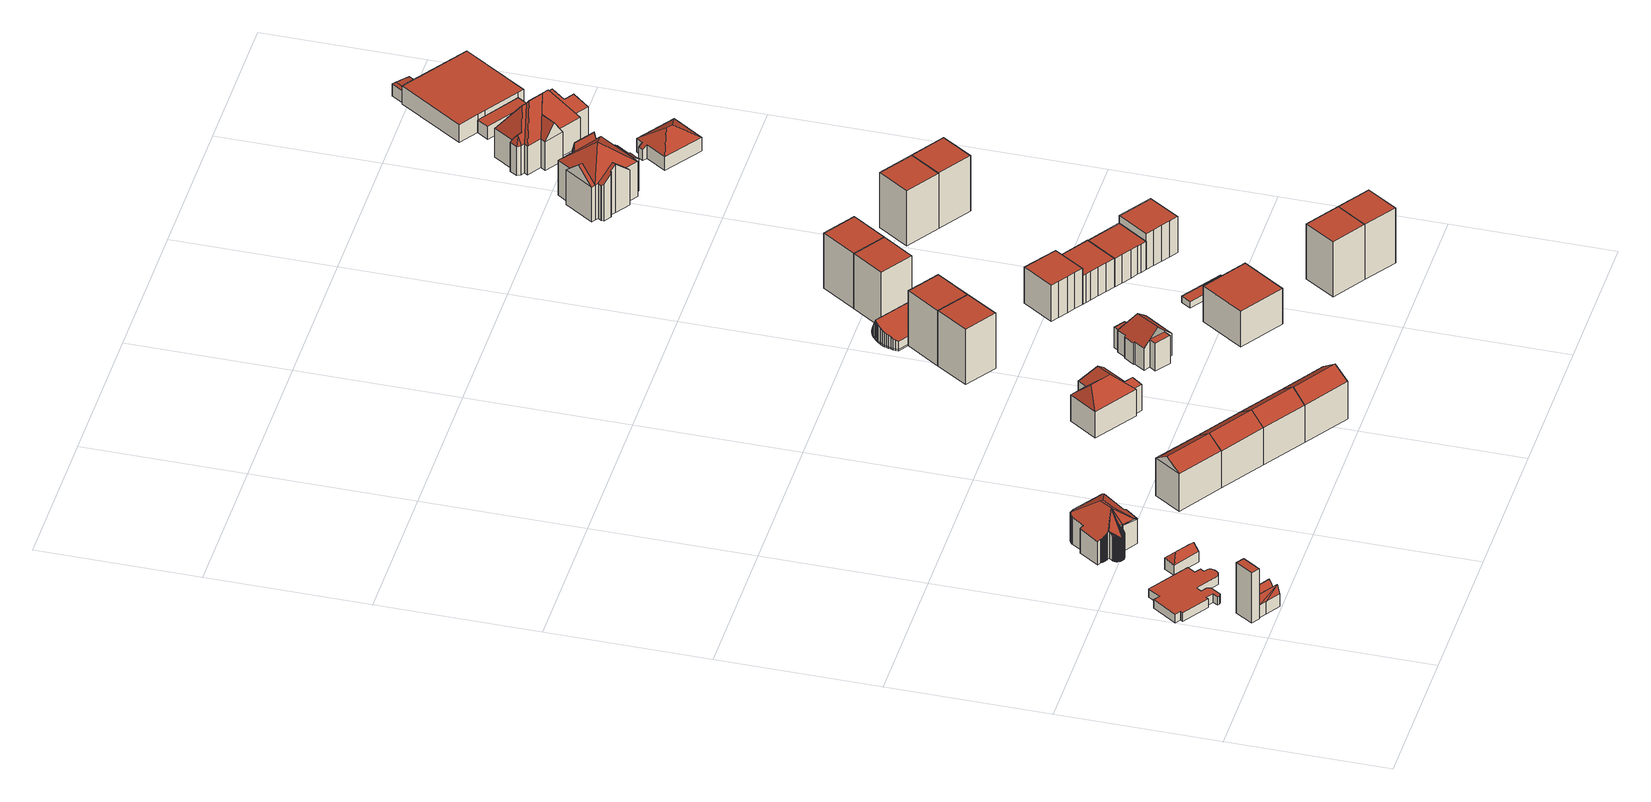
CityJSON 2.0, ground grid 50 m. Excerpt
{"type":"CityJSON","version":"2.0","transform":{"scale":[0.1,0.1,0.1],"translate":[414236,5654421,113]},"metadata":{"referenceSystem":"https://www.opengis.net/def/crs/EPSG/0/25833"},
"CityObjects":{
"building1":{"type":"Building","attributes":{"Dachtyp_tdc":"tdcPolyFlatRoof","Gemeindeschluessel":14612000,"Dachneigung":0,"QualitaetDacherkennung":1,"Geometrietyp2DReferenz":"3000","measuredHeight":17.99,"function":"31001_9998","roofType":"1000"},"geometry":[{"type":"Solid","lod":"2","boundaries":[[[[0,1,2,3]],[[1,4,5,2]],[[4,6,7,5]],[[6,8,9,7]],[[8,0,3,9]],[[8,6,4,1,0]],[[3,2,5,7,9]]]],"semantics":{"surfaces":[{"type":"WallSurface"},{"type":"RoofSurface"},{"type":"GroundSurface"}],"values":[[0,0,0,0,0,1,2]]}}]},
"building2":{"type":"Building","attributes":{"Dachtyp_tdc":"tdcFreeFormRoof","Gemeindeschluessel":14612000,"Dachneigung":68.11,"QualitaetDacherkennung":10,"Geometrietyp2DReferenz":"3000","measuredHeight":7.31,"function":"31001_9998","roofType":"5000"},"geometry":[{"type":"Solid","lod":"2","boundaries":[[[[10,11,12,13]],[[11,14,15,12]],[[14,16,17,15]],[[16,18,19,17]],[[18,10,13,19]],[[20,18,16]],[[16,21,20]],[[14,21,16]],[[21,14,11]],[[21,11,10]],[[20,21,10,18]],[[13,12,15,17,19]]]],"semantics":{"surfaces":[{"type":"WallSurface"},{"type":"RoofSurface"},{"type":"GroundSurface"}],"values":[[0,0,0,0,0,0,1,1,1,0,1,2]]}}]},
"building3":{"type":"Building","attributes":{"Dachtyp_tdc":"tdcFreeFormRoof","Gemeindeschluessel":14612000,"Dachneigung":52.75,"QualitaetDacherkennung":10,"Geometrietyp2DReferenz":"3000","measuredHeight":7.72,"function":"31001_9998","roofType":"5000"},"geometry":[{"type":"Solid","lod":"2","boundaries":[[[[22,23,9,24]],[[23,25,7,9]],[[25,26,27,7]],[[26,22,24,27]],[[28,29,26,25]],[[28,25,23]],[[29,28,23,22]],[[29,22,26]],[[24,9,7,27]]]],"semantics":{"surfaces":[{"type":"WallSurface"},{"type":"RoofSurface"},{"type":"GroundSurface"}],"values":[[0,0,0,0,1,0,1,0,2]]}}]},
"building4":{"type":"Building","attributes":{"Dachtyp_tdc":"tdcPolyFlatRoof","Gemeindeschluessel":14612000,"Dachneigung":0,"QualitaetDacherkennung":0,"Geometrietyp2DReferenz":"3000","BezugspunktDach":"2000","measuredHeight":3,"function":"31001_9998"},"geometry":[{"type":"MultiSurface","lod":"2","boundaries":[[[30,31,32,33,34,35,36,37,38,39,40,41,42,43,44,45,46,47,48,49,50,51,52,53,54,55,56,57,58,59,60,61,62,63,64,65,66,67,68,69,70,71,72,73,74,75,76,77,78,79,80]],[[80,79,81,82]],[[79,78,83,81]],[[78,77,84,83]],[[77,76,85,84]],[[76,75,86,85]],[[75,74,87,86]],[[74,73,88,87]],[[73,72,89,88]],[[72,71,90,89]],[[71,70,91,90]],[[70,69,92,91]],[[69,68,93,92]],[[68,67,94,93]],[[67,66,95,94]],[[66,65,96,95]],[[65,64,97,96]],[[64,63,98,97]],[[63,62,99,98]],[[62,61,100,99]],[[61,60,101,100]],[[60,59,102,101]],[[59,58,103,102]],[[58,57,104,103]],[[57,56,105,104]],[[56,55,106,105]],[[52,51,107,108]],[[51,50,109,107]],[[50,49,110,109]],[[49,48,111,110]],[[48,47,112,111]],[[47,46,113,112]],[[46,45,114,113]],[[45,44,115,114]],[[44,43,116,115]],[[43,42,117,116]],[[42,41,118,117]],[[41,40,119,118]],[[40,39,120,119]],[[39,38,121,120]],[[38,37,122,121]],[[37,36,123,122]],[[36,35,124,123]],[[35,34,125,124]],[[34,33,126,125]],[[33,32,127,126]],[[32,31,128,127]],[[31,30,129,128]],[[30,80,82,129]],[[55,54,130,106]],[[54,53,131,130]],[[53,52,108,131]],[[82,81,83,84,85,86,87,88,89,90,91,92,93,94,95,96,97,98,99,100,101,102,103,104,105,106,130,131,108,107,109,110,111,112,113,114,115,116,117,118,119,120,121,122,123,124,125,126,127,128,129]]],"semantics":{"surfaces":[{"type":"RoofSurface"},{"type":"WallSurface"},{"type":"GroundSurface"}],"values":[0,1,1,1,1,1,1,1,1,1,1,1,1,1,1,1,1,1,1,1,1,1,1,1,1,1,1,1,1,1,1,1,1,1,1,1,1,1,1,1,1,1,1,1,1,1,1,1,1,1,1,1,2]}}]},
"building5":{"type":"Building","attributes":{"Dachtyp_tdc":"tdcHipAndGableRoof","Gemeindeschluessel":14612000,"Dachneigung":44.72,"QualitaetDacherkennung":58,"Geometrietyp2DReferenz":"3000","measuredHeight":5.87,"function":"31001_9998","roofType":"5000"},"geometry":[{"type":"Solid","lod":"2","boundaries":[[[[132,133,134,135]],[[133,136,137,134]],[[136,138,139,137]],[[138,132,135,139]],[[136,133,140]],[[132,138,141]],[[133,132,141,140]],[[138,136,140,141]],[[135,134,137,139]]]],"semantics":{"surfaces":[{"type":"WallSurface"},{"type":"RoofSurface"},{"type":"GroundSurface"}],"values":[[0,0,0,0,1,0,1,1,2]]}}]},
"building6":{"type":"Building","attributes":{"Dachtyp_tdc":"tdcFreeFormRoof","Gemeindeschluessel":14612000,"Dachneigung":19.87,"QualitaetDacherkennung":27,"Geometrietyp2DReferenz":"3000","measuredHeight":12.43,"function":"31001_9998","roofType":"5000"},"geometry":[{"type":"Solid","lod":"2","boundaries":[[[[142,143,144,145]],[[143,146,147,144]],[[146,148,149,147]],[[148,150,151,149]],[[150,152,153,151]],[[152,154,155,153]],[[154,156,157,155]],[[156,158,159,157]],[[158,160,161,159]],[[160,162,163,161]],[[162,164,165,163]],[[164,166,167,165]],[[166,168,169,167]],[[168,170,171,169]],[[170,172,173,171]],[[172,174,175,173]],[[174,176,177,175]],[[176,178,179,177]],[[178,180,181,179]],[[180,182,183,181]],[[182,184,185,183]],[[184,186,187,185]],[[188,189,190,191]],[[189,192,193,190]],[[192,194,195,193]],[[194,196,197,195]],[[196,198,199,197]],[[198,200,201,199]],[[200,202,203,201]],[[202,204,205,203]],[[204,206,207,205]],[[206,208,209,207]],[[208,210,211,209]],[[210,212,213,211]],[[212,214,215,213]],[[214,216,217,215]],[[216,218,219,217]],[[218,220,221,219]],[[220,222,223,221]],[[222,224,225,223]],[[224,226,227,225]],[[226,228,229,227]],[[228,230,231,229]],[[230,232,233,231]],[[232,234,235,233]],[[234,236,237,235]],[[236,238,239,237]],[[238,240,241,239]],[[240,242,243,241]],[[242,244,245,243]],[[244,246,247,245]],[[246,142,145,247]],[[248,249,250]],[[248,251,249]],[[252,251,248]],[[252,253,251]],[[254,253,252]],[[254,255,253]],[[250,256,257]],[[250,249,256]],[[258,255,254]],[[255,258,259]],[[260,261,262,204,202,200,198,196,194,192,189,188,263,264,265,266,267,268,269,270,271,272,273,274,275,276,277,278,279,280]],[[281,282,261,260]],[[279,283,280]],[[206,204,262]],[[234,232,284]],[[244,242,285]],[[191,190,193,195,197,199,201,203,205,207,209,211,213,215,217,219,221,223,225,227,229,231,233,235,237,239,241,243,245,247,145,144,147,149,151,153,155,157,159,161,163,165,167,169,171,173,175,177,179,181,183,185,187,286,287,288,289,290,291,292,293,294,295,296,297,298,299,300,301,302,303,304,305,306,307,308,309,310,311,312,313,314,315,316,317,318,319,320,321,322,323,324,325]],[[186,326,286,187]],[[326,327,287,286]],[[327,328,288,287]],[[328,329,289,288]],[[329,330,290,289]],[[330,331,291,290]],[[331,332,292,291]],[[332,333,293,292]],[[333,334,294,293]],[[334,256,295,294]],[[256,249,296,295]],[[249,251,297,296]],[[251,253,298,297]],[[253,255,299,298]],[[255,259,300,299]],[[259,258,301,300]],[[258,254,302,301]],[[254,252,303,302]],[[252,248,304,303]],[[248,250,305,304]],[[250,257,306,305]],[[257,335,307,306]],[[335,283,308,307]],[[283,279,309,308]],[[279,278,310,309]],[[278,277,311,310]],[[277,276,312,311]],[[276,275,313,312]],[[275,274,314,313]],[[274,273,315,314]],[[273,272,316,315]],[[272,271,317,316]],[[271,270,318,317]],[[270,269,319,318]],[[269,268,320,319]],[[268,267,321,320]],[[267,266,322,321]],[[266,265,323,322]],[[265,264,324,323]],[[264,263,325,324]],[[263,188,191,325]],[[282,284,232,230,228,226,224,222,220,218,216,214,212,210,208,206,262,261]],[[238,236,234,284,282,281,285,242,240]],[[260,142,246]],[[142,146,143]],[[142,148,146]],[[142,150,148]],[[142,152,150]],[[142,154,152]],[[142,156,154]],[[142,158,156]],[[142,160,158]],[[142,162,160]],[[142,164,162]],[[142,166,164]],[[142,168,166]],[[142,170,168]],[[260,170,142]],[[260,172,170]],[[260,174,172]],[[260,176,174]],[[260,178,176]],[[260,180,178]],[[260,182,180]],[[260,184,182]],[[260,283,184]],[[283,260,280]],[[260,285,281]],[[246,285,260]],[[285,246,244]],[[283,186,184]],[[283,326,186]],[[283,327,326]],[[283,328,327]],[[283,329,328]],[[283,330,329]],[[283,331,330]],[[283,332,331]],[[283,333,332]],[[335,333,283]],[[335,334,333]],[[257,334,335]],[[257,256,334]]]],"semantics":{"surfaces":[{"type":"WallSurface"},{"type":"RoofSurface"},{"type":"GroundSurface"}],"values":[[0,0,0,0,0,0,0,0,0,0,0,0,0,0,0,0,0,0,0,0,0,0,0,0,0,0,0,0,0,0,0,0,0,0,0,0,0,0,0,0,0,0,0,0,0,0,0,0,0,0,0,0,1,1,1,1,1,1,1,1,1,1,1,1,0,0,0,0,2,0,0,0,0,0,0,0,0,0,0,0,0,0,0,0,0,0,0,0,0,0,0,0,0,0,0,0,0,0,0,0,0,0,0,0,0,0,0,0,0,0,1,1,1,1,1,1,1,1,1,1,1,1,1,1,1,1,1,1,1,1,1,1,1,1,1,1,1,1,1,1,1,1,1,1,1,1,1,1,1,1,1,1]]}}]},
"building7":{"type":"Building","attributes":{"Dachtyp_tdc":"tdcGableRoof","Gemeindeschluessel":14612000,"Dachneigung":35.65,"QualitaetDacherkennung":85,"Geometrietyp2DReferenz":"3000","measuredHeight":16.89,"function":"31001_9998","roofType":"3100"},"geometry":[{"type":"Solid","lod":"2","boundaries":[[[[336,337,338,339]],[[337,340,341,338]],[[340,342,343,341]],[[342,336,339,343]],[[340,337,344]],[[336,342,345]],[[337,336,345,344]],[[342,340,344,345]],[[339,338,341,343]]]],"semantics":{"surfaces":[{"type":"WallSurface"},{"type":"RoofSurface"},{"type":"GroundSurface"}],"values":[[0,0,0,0,0,0,1,1,2]]}}]},
"building8":{"type":"Building","attributes":{"Dachtyp_tdc":"tdcGableRoof","Gemeindeschluessel":14612000,"Dachneigung":36.02,"QualitaetDacherkennung":86,"Geometrietyp2DReferenz":"3000","measuredHeight":16.89,"function":"31001_9998","roofType":"3100"},"geometry":[{"type":"Solid","lod":"2","boundaries":[[[[346,347,339,348]],[[347,342,343,339]],[[342,349,350,343]],[[349,346,348,350]],[[342,347,345]],[[346,349,351]],[[347,346,351,345]],[[349,342,345,351]],[[348,339,343,350]]]],"semantics":{"surfaces":[{"type":"WallSurface"},{"type":"RoofSurface"},{"type":"GroundSurface"}],"values":[[0,0,0,0,0,0,1,1,2]]}}]},
"building9":{"type":"Building","attributes":{"Dachtyp_tdc":"tdcGableRoof","Gemeindeschluessel":14612000,"Dachneigung":36.13,"QualitaetDacherkennung":86,"Geometrietyp2DReferenz":"3000","measuredHeight":16.95,"function":"31001_9998","roofType":"3100"},"geometry":[{"type":"Solid","lod":"2","boundaries":[[[[349,352,353,354]],[[352,355,356,353]],[[355,346,357,356]],[[346,349,354,357]],[[355,352,358]],[[349,346,359]],[[352,349,359,358]],[[346,355,358,359]],[[354,353,356,357]]]],"semantics":{"surfaces":[{"type":"WallSurface"},{"type":"RoofSurface"},{"type":"GroundSurface"}],"values":[[0,0,0,0,0,0,1,1,2]]}}]},
"building10":{"type":"Building","attributes":{"Dachtyp_tdc":"tdcGableRoof","Gemeindeschluessel":14612000,"Dachneigung":36.07,"QualitaetDacherkennung":88,"Geometrietyp2DReferenz":"3000","measuredHeight":16.95,"function":"31001_9998","roofType":"3100"},"geometry":[{"type":"Solid","lod":"2","boundaries":[[[[360,355,356,361]],[[355,352,353,356]],[[352,362,363,353]],[[362,360,361,363]],[[352,355,364]],[[360,362,365]],[[355,360,365,364]],[[362,352,364,365]],[[361,356,353,363]]]],"semantics":{"surfaces":[{"type":"WallSurface"},{"type":"RoofSurface"},{"type":"GroundSurface"}],"values":[[0,0,0,0,0,0,1,1,2]]}}]},
"building11":{"type":"Building","attributes":{"Dachtyp_tdc":"tdcFreeFormRoof","Gemeindeschluessel":14612000,"Dachneigung":43.04,"QualitaetDacherkennung":44,"Geometrietyp2DReferenz":"3000","measuredHeight":14.34,"function":"31001_9998","roofType":"5000"},"geometry":[{"type":"Solid","lod":"2","boundaries":[[[[366,367,368,369]],[[367,370,371,368]],[[370,372,373,371]],[[372,374,375,373]],[[374,376,377,375]],[[376,378,379,377]],[[378,380,381,379]],[[380,382,383,381]],[[382,384,385,383]],[[384,366,369,385]],[[386,387,384,382]],[[388,386,382,380]],[[389,390,391,388,380,378]],[[389,378,376]],[[390,389,376,374]],[[392,391,390,374,372]],[[392,372,370]],[[391,392,370,367]],[[387,386,388,391,367,366]],[[387,366,384]],[[369,368,371,373,375,377,379,381,383,385]]]],"semantics":{"surfaces":[{"type":"WallSurface"},{"type":"RoofSurface"},{"type":"GroundSurface"}],"values":[[0,0,0,0,0,0,0,0,0,0,1,1,1,1,1,1,1,1,1,1,2]]}}]},
"building12":{"type":"Building","attributes":{"Dachtyp_tdc":"tdcPolyFlatRoof","Gemeindeschluessel":14612000,"Dachneigung":0,"QualitaetDacherkennung":55,"Geometrietyp2DReferenz":"3000","measuredHeight":19.73,"function":"31001_9998","roofType":"1000"},"geometry":[{"type":"Solid","lod":"2","boundaries":[[[[393,394,395,396]],[[394,397,398,395]],[[397,399,400,398]],[[399,393,396,400]],[[399,397,394,393]],[[396,395,398,400]]]],"semantics":{"surfaces":[{"type":"WallSurface"},{"type":"RoofSurface"},{"type":"GroundSurface"}],"values":[[0,0,0,0,1,2]]}}]},
"building13":{"type":"Building","attributes":{"Gemeindeschluessel":14612000,"Geometrietyp2DReferenz":"3000","function":"31001_9998","roofType":"9999"},"children":["building13-1","building13-2","building13-3"]},
"building13-1":{"type":"BuildingPart","attributes":{"Dachtyp_tdc":"tdcPolyFlatRoof","Dachneigung":0,"QualitaetDacherkennung":49,"Geometrietyp2DReferenz":"3000","measuredHeight":7.16,"roofType":"1000"},"parents":["building13"],"geometry":[{"type":"MultiSurface","lod":"2","boundaries":[[[401,402,403,404]],[[402,405,406,403]],[[405,407,408,406]],[[407,405,402,401]],[[404,403,406,408]]],"semantics":{"surfaces":[{"type":"WallSurface"},{"type":"RoofSurface"},{"type":"GroundSurface"}],"values":[0,0,0,1,2]}}]},
"building13-2":{"type":"BuildingPart","attributes":{"Dachtyp_tdc":"tdcHipAndGableRoof","Dachneigung":43.89,"QualitaetDacherkennung":59,"Geometrietyp2DReferenz":"3000","measuredHeight":12.86,"roofType":"5000"},"parents":["building13"],"geometry":[{"type":"MultiSurface","lod":"2","boundaries":[[[409,410,411,412,413,414,415,416,417]],[[416,418,419,420,417]],[[421,422,423,424,425,426,427,428,404,408,429,430,431,432]],[[415,414,423,422]],[[414,413,424,423]],[[413,412,425,424]],[[412,411,426,425]],[[411,410,427,426]],[[410,409,428,427]],[[409,433,404,428]],[[433,401,404]],[[434,435,429,408,407]],[[435,420,430,429]],[[420,419,431,430]],[[419,418,432,431]],[[418,436,432]],[[420,435,434,433,409,417]]],"semantics":{"surfaces":[{"type":"RoofSurface"},{"type":"GroundSurface"},{"type":"WallSurface"}],"values":[0,0,1,2,2,2,2,2,2,2,2,2,2,2,2,2,0]}}]},
"building13-3":{"type":"BuildingPart","attributes":{"Dachtyp_tdc":"tdcPolyFlatRoof","Dachneigung":0,"QualitaetDacherkennung":56,"Geometrietyp2DReferenz":"3000","measuredHeight":9.99,"roofType":"1000"},"parents":["building13"],"geometry":[{"type":"MultiSurface","lod":"2","boundaries":[[[437,438,439,440]],[[438,415,422,439]],[[436,437,440,432]],[[436,441,415,438,437]],[[440,439,422,421,432]]],"semantics":{"surfaces":[{"type":"WallSurface"},{"type":"RoofSurface"},{"type":"GroundSurface"}],"values":[0,0,0,1,2]}}]},
"building14":{"type":"Building","attributes":{"Dachtyp_tdc":"tdcPolyFlatRoof","Gemeindeschluessel":14612000,"Dachneigung":0,"QualitaetDacherkennung":59,"Geometrietyp2DReferenz":"3000","measuredHeight":19.66,"function":"31001_9998","roofType":"1000"},"geometry":[{"type":"Solid","lod":"2","boundaries":[[[[442,443,444,400]],[[443,445,446,444]],[[445,447,448,446]],[[447,449,396,448]],[[449,442,400,396]],[[449,447,445,443,442]],[[400,444,446,448,396]]]],"semantics":{"surfaces":[{"type":"WallSurface"},{"type":"RoofSurface"},{"type":"GroundSurface"}],"values":[[0,0,0,0,0,1,2]]}}]},
"building15":{"type":"Building","attributes":{"Dachtyp_tdc":"tdcFreeFormRoof","Gemeindeschluessel":14612000,"Dachneigung":24.65,"QualitaetDacherkennung":5,"Geometrietyp2DReferenz":"3000","measuredHeight":7.08,"function":"31001_9998","roofType":"5000"},"geometry":[{"type":"Solid","lod":"2","boundaries":[[[[450,451,448,452]],[[451,453,446,448]],[[453,454,444,446]],[[454,455,456,444]],[[455,457,458,456]],[[457,459,460,458]],[[459,461,462,460]],[[461,463,464,462]],[[463,465,466,464]],[[465,467,468,466]],[[467,469,470,468]],[[469,471,472,470]],[[471,473,474,472]],[[473,475,476,474]],[[475,477,478,476]],[[477,479,480,478]],[[479,481,482,480]],[[481,483,484,482]],[[483,485,486,484]],[[485,487,488,486]],[[487,489,490,488]],[[489,491,492,490]],[[491,493,494,492]],[[493,495,496,494]],[[495,497,498,496]],[[497,499,500,498]],[[499,501,502,500]],[[501,503,504,502]],[[503,505,506,504]],[[505,507,508,506]],[[507,509,510,508]],[[509,511,512,510]],[[511,450,452,512]],[[513,514,515,516,517,518,519,520,521,522,523,524,525,526,527,528,529,530,531,532,533,534,535,536]],[[537,538,539,489,540,541,542,543,544,515,514,545,546]],[[497,546,545,499]],[[499,545,514,513,501]],[[479,544,543,481]],[[477,516,515,544,479]],[[481,543,542,483]],[[483,542,541,485]],[[485,541,540,487]],[[487,540,489]],[[491,539,538,493]],[[489,539,491]],[[493,538,537,495]],[[503,536,535,505]],[[501,513,536,503]],[[505,535,534,507]],[[507,534,533,509]],[[509,533,532,511]],[[511,532,531,450]],[[450,531,530,451]],[[451,530,529,453]],[[453,529,528,454]],[[454,528,527,455]],[[455,527,526,457]],[[457,526,525,459]],[[459,525,524,461]],[[461,524,523,463]],[[463,523,522,465]],[[465,522,521,467]],[[467,521,520,469]],[[469,520,519,471]],[[471,519,518,473]],[[473,518,517,475]],[[475,517,516,477]],[[452,448,446,444,456,458,460,462,464,466,468,470,472,474,476,478,480,482,484,486,488,490,492,494,496,498,500,502,504,506,508,510,512]],[[495,537,546,497]]]],"semantics":{"surfaces":[{"type":"WallSurface"},{"type":"RoofSurface"},{"type":"GroundSurface"}],"values":[[0,0,0,0,0,0,0,0,0,0,0,0,0,0,0,0,0,0,0,0,0,0,0,0,0,0,0,0,0,0,0,0,0,1,1,0,0,0,0,0,0,0,0,0,0,0,0,0,0,0,0,0,0,0,0,0,0,0,0,0,0,0,0,0,0,0,0,2,0]]}}]},
"building16":{"type":"Building","attributes":{"Dachtyp_tdc":"tdcPolyFlatRoof","Gemeindeschluessel":14612000,"Dachneigung":0,"QualitaetDacherkennung":84,"Geometrietyp2DReferenz":"3000","measuredHeight":12.71,"function":"31001_9998","roofType":"1000"},"geometry":[{"type":"Solid","lod":"2","boundaries":[[[[547,548,549,550]],[[548,551,552,549]],[[551,553,554,552]],[[553,547,550,554]],[[553,551,548,547]],[[550,549,552,554]]]],"semantics":{"surfaces":[{"type":"WallSurface"},{"type":"RoofSurface"},{"type":"GroundSurface"}],"values":[[0,0,0,0,1,2]]}}]},
"building17":{"type":"Building","attributes":{"Dachtyp_tdc":"tdcPolyFlatRoof","Gemeindeschluessel":14612000,"Dachneigung":0,"QualitaetDacherkennung":58,"Geometrietyp2DReferenz":"3000","measuredHeight":19.71,"function":"31001_9998","roofType":"1000"},"geometry":[{"type":"Solid","lod":"2","boundaries":[[[[555,556,492,557]],[[556,558,490,492]],[[558,559,560,490]],[[559,555,557,560]],[[559,558,556,555]],[[557,492,490,560]]]],"semantics":{"surfaces":[{"type":"WallSurface"},{"type":"RoofSurface"},{"type":"GroundSurface"}],"values":[[0,0,0,0,1,2]]}}]},
"building18":{"type":"Building","attributes":{"Dachtyp_tdc":"tdcPolyFlatRoof","Gemeindeschluessel":14612000,"Dachneigung":0,"QualitaetDacherkennung":64,"Geometrietyp2DReferenz":"3000","measuredHeight":12.87,"function":"31001_9998","roofType":"1000"},"geometry":[{"type":"Solid","lod":"2","boundaries":[[[[561,562,563,564]],[[562,565,566,563]],[[565,567,568,566]],[[567,569,570,568]],[[569,571,572,570]],[[571,573,574,572]],[[573,561,564,574]],[[573,571,569,567,565,562,561]],[[564,563,566,568,570,572,574]]]],"semantics":{"surfaces":[{"type":"WallSurface"},{"type":"RoofSurface"},{"type":"GroundSurface"}],"values":[[0,0,0,0,0,0,0,1,2]]}}]},
"building19":{"type":"Building","attributes":{"Dachtyp_tdc":"tdcPolyFlatRoof","Gemeindeschluessel":14612000,"Dachneigung":0,"QualitaetDacherkennung":81,"Geometrietyp2DReferenz":"3000","measuredHeight":2.37,"function":"31001_9998","roofType":"1000"},"geometry":[{"type":"Solid","lod":"2","boundaries":[[[[575,576,577,578]],[[576,579,580,577]],[[579,581,582,580]],[[581,575,578,582]],[[581,579,576,575]],[[578,577,580,582]]]],"semantics":{"surfaces":[{"type":"WallSurface"},{"type":"RoofSurface"},{"type":"GroundSurface"}],"values":[[0,0,0,0,1,2]]}}]},
"building20":{"type":"Building","attributes":{"Dachtyp_tdc":"tdcPolyFlatRoof","Gemeindeschluessel":14612000,"Dachneigung":0,"QualitaetDacherkennung":61,"Geometrietyp2DReferenz":"3000","measuredHeight":10.22,"function":"31001_9998","roofType":"1000"},"geometry":[{"type":"Solid","lod":"2","boundaries":[[[[583,584,585,586]],[[584,587,588,585]],[[587,589,572,588]],[[589,590,570,572]],[[590,591,592,570]],[[591,593,594,592]],[[593,595,596,594]],[[595,583,586,596]],[[595,593,591,590,589,587,584,583]],[[586,585,588,572,570,592,594,596]]]],"semantics":{"surfaces":[{"type":"WallSurface"},{"type":"RoofSurface"},{"type":"GroundSurface"}],"values":[[0,0,0,0,0,0,0,0,1,2]]}}]},
"building21":{"type":"Building","attributes":{"Dachtyp_tdc":"tdcPolyFlatRoof","Gemeindeschluessel":14612000,"Dachneigung":0,"QualitaetDacherkennung":49,"Geometrietyp2DReferenz":"3000","measuredHeight":19.67,"function":"31001_9998","roofType":"1000"},"geometry":[{"type":"Solid","lod":"2","boundaries":[[[[597,555,557,598]],[[555,559,560,557]],[[559,599,600,560]],[[599,597,598,600]],[[599,559,555,597]],[[598,557,560,600]]]],"semantics":{"surfaces":[{"type":"WallSurface"},{"type":"RoofSurface"},{"type":"GroundSurface"}],"values":[[0,0,0,0,1,2]]}}]},
"building22":{"type":"Building","attributes":{"Dachtyp_tdc":"tdcPolyFlatRoof","Gemeindeschluessel":14612000,"Dachneigung":0,"QualitaetDacherkennung":59,"Geometrietyp2DReferenz":"3000","measuredHeight":19.69,"function":"31001_9998","roofType":"1000"},"geometry":[{"type":"Solid","lod":"2","boundaries":[[[[601,602,603,604]],[[602,605,606,603]],[[605,607,608,606]],[[607,601,604,608]],[[607,605,602,601]],[[604,603,606,608]]]],"semantics":{"surfaces":[{"type":"WallSurface"},{"type":"RoofSurface"},{"type":"GroundSurface"}],"values":[[0,0,0,0,1,2]]}}]},
"building23":{"type":"Building","attributes":{"Dachtyp_tdc":"tdcPolyFlatRoof","Gemeindeschluessel":14612000,"Dachneigung":0,"QualitaetDacherkennung":63,"Geometrietyp2DReferenz":"3000","measuredHeight":10.09,"function":"31001_9998","roofType":"1000"},"geometry":[{"type":"Solid","lod":"2","boundaries":[[[[609,610,611,612]],[[610,613,594,611]],[[613,614,592,594]],[[614,615,616,592]],[[615,617,618,616]],[[617,619,620,618]],[[619,621,622,620]],[[621,609,612,622]],[[621,619,617,615,614,613,610,609]],[[612,611,594,592,616,618,620,622]]]],"semantics":{"surfaces":[{"type":"WallSurface"},{"type":"RoofSurface"},{"type":"GroundSurface"}],"values":[[0,0,0,0,0,0,0,0,1,2]]}}]},
"building24":{"type":"Building","attributes":{"Dachtyp_tdc":"tdcPolyFlatRoof","Gemeindeschluessel":14612000,"Dachneigung":0,"QualitaetDacherkennung":58,"Geometrietyp2DReferenz":"3000","measuredHeight":19.66,"function":"31001_9998","roofType":"1000"},"geometry":[{"type":"Solid","lod":"2","boundaries":[[[[607,623,624,608]],[[623,625,626,624]],[[625,601,604,626]],[[601,607,608,604]],[[601,625,623,607]],[[608,624,626,604]]]],"semantics":{"surfaces":[{"type":"WallSurface"},{"type":"RoofSurface"},{"type":"GroundSurface"}],"values":[[0,0,0,0,1,2]]}}]},
"building25":{"type":"Building","attributes":{"Dachtyp_tdc":"tdcPolyFlatRoof","Gemeindeschluessel":14612000,"Dachneigung":0,"QualitaetDacherkennung":62,"Geometrietyp2DReferenz":"3000","measuredHeight":12.78,"function":"31001_9998","roofType":"1000"},"geometry":[{"type":"Solid","lod":"2","boundaries":[[[[627,628,629,630]],[[628,631,618,629]],[[631,632,616,618]],[[632,633,634,616]],[[633,635,636,634]],[[635,637,638,636]],[[637,627,630,638]],[[637,635,633,632,631,628,627]],[[630,629,618,616,634,636,638]]]],"semantics":{"surfaces":[{"type":"WallSurface"},{"type":"RoofSurface"},{"type":"GroundSurface"}],"values":[[0,0,0,0,0,0,0,1,2]]}}]},
"building26":{"type":"Building","attributes":{"Dachtyp_tdc":"tdcPolyFlatRoof","Gemeindeschluessel":14612000,"Dachneigung":0,"QualitaetDacherkennung":47,"Geometrietyp2DReferenz":"3000","measuredHeight":19.68,"function":"31001_9998","roofType":"1000"},"geometry":[{"type":"Solid","lod":"2","boundaries":[[[[639,640,641,642]],[[640,643,644,641]],[[643,645,646,644]],[[645,639,642,646]],[[645,643,640,639]],[[642,641,644,646]]]],"semantics":{"surfaces":[{"type":"WallSurface"},{"type":"RoofSurface"},{"type":"GroundSurface"}],"values":[[0,0,0,0,1,2]]}}]},
"building27":{"type":"Building","attributes":{"Dachtyp_tdc":"tdcPolyFlatRoof","Gemeindeschluessel":14612000,"Dachneigung":0,"QualitaetDacherkennung":50,"Geometrietyp2DReferenz":"3000","measuredHeight":19.78,"function":"31001_9998","roofType":"1000"},"geometry":[{"type":"Solid","lod":"2","boundaries":[[[[647,648,646,642]],[[648,649,650,646]],[[649,651,652,650]],[[651,647,642,652]],[[651,649,648,647]],[[642,646,650,652]]]],"semantics":{"surfaces":[{"type":"WallSurface"},{"type":"RoofSurface"},{"type":"GroundSurface"}],"values":[[0,0,0,0,1,2]]}}]},
"building28":{"type":"Building","attributes":{"Gemeindeschluessel":14612000,"Geometrietyp2DReferenz":"3000","function":"31001_9998","roofType":"9999"},"children":["building28-1","building28-2","building28-3","building28-4","building28-5"]},
"building28-1":{"type":"BuildingPart","attributes":{"Dachtyp_tdc":"tdcFreeFormRoof","Dachneigung":80.95,"QualitaetDacherkennung":16,"Geometrietyp2DReferenz":"3000","measuredHeight":15.12,"roofType":"5000"},"parents":["building28"],"geometry":[{"type":"MultiSurface","lod":"2","boundaries":[[[653,654,655,656]],[[654,657,658,655]],[[657,659,660,658]],[[659,661,662,660]],[[661,663,664,662]],[[663,665,666,664]],[[667,668,669,670]],[[668,653,656,669]],[[665,663,671]],[[663,661,659,657,654,653,668,672,671]],[[668,667,672]],[[667,665,671,672]],[[656,655,658,660,662,664,666,670,669]]],"semantics":{"surfaces":[{"type":"WallSurface"},{"type":"RoofSurface"},{"type":"GroundSurface"}],"values":[0,0,0,0,0,0,0,0,1,1,1,1,2]}}]},
"building28-2":{"type":"BuildingPart","attributes":{"Dachtyp_tdc":"tdcGableRoof","Dachneigung":40.78,"QualitaetDacherkennung":32,"Geometrietyp2DReferenz":"3000","measuredHeight":17.14,"roofType":"3100"},"parents":["building28"],"geometry":[{"type":"MultiSurface","lod":"2","boundaries":[[[673,674,675,676]],[[674,677,678,675]],[[677,679,680,678]],[[679,681,682,680]],[[681,683,684,682]],[[683,685,686,684]],[[685,687,688,686]],[[687,689,690,688]],[[691,673,676,692]],[[693,694,689,687,685,683,681,679,677,674]],[[674,673,691,695,693]],[[676,675,678,680,682,684,686,688,690,696,692]]],"semantics":{"surfaces":[{"type":"WallSurface"},{"type":"RoofSurface"},{"type":"GroundSurface"}],"values":[0,0,0,0,0,0,0,0,0,1,1,2]}}]},
"building28-3":{"type":"BuildingPart","attributes":{"Dachtyp_tdc":"tdcGableRoof","Dachneigung":41.62,"QualitaetDacherkennung":52,"Geometrietyp2DReferenz":"3000","measuredHeight":17.17,"roofType":"3100"},"parents":["building28"],"geometry":[{"type":"MultiSurface","lod":"2","boundaries":[[[697,698,699,700]],[[698,701,702,699]],[[701,703,704,702]],[[703,701,705,706,707]],[[698,697,708,706,705]],[[705,701,698]],[[704,700,699,702]]],"semantics":{"surfaces":[{"type":"WallSurface"},{"type":"RoofSurface"},{"type":"GroundSurface"}],"values":[0,0,0,1,1,0,2]}}]},
"building28-4":{"type":"BuildingPart","attributes":{"Dachtyp_tdc":"tdcTentRoof","Dachneigung":41.44,"QualitaetDacherkennung":36,"Geometrietyp2DReferenz":"3000","measuredHeight":19.44,"roofType":"3500"},"parents":["building28"],"geometry":[{"type":"MultiSurface","lod":"2","boundaries":[[[709,666,665]],[[709,710,711,666]],[[710,712,713,711]],[[714,715,716,717]],[[715,718,692,716]],[[718,691,692]],[[694,690,689]],[[694,719,700,690]],[[719,697,700]],[[720,721,722,704,703]],[[721,723,670,722]],[[723,667,670]],[[715,714,712,710,724]],[[719,694,725,695,718,715,724]],[[721,720,707,708,719,724]],[[710,709,723,721,724]],[[666,711,713,717,716,692,696,690,700,704,722,670]]],"semantics":{"surfaces":[{"type":"WallSurface"},{"type":"RoofSurface"},{"type":"GroundSurface"}],"values":[0,0,0,0,0,0,0,0,0,0,0,0,1,1,1,1,2]}}]},
"building28-5":{"type":"BuildingPart","attributes":{"Dachtyp_tdc":"tdcPolyFlatRoof","Dachneigung":35.84,"QualitaetDacherkennung":28,"Geometrietyp2DReferenz":"3000","measuredHeight":12.96,"roofType":"2100"},"parents":["building28"],"geometry":[{"type":"MultiSurface","lod":"2","boundaries":[[[726,713,712]],[[726,727,728,713]],[[727,729,730,728]],[[729,731,732,730]],[[731,733,734,732]],[[733,735,714,717,734]],[[733,731,729,727,726,735]],[[717,713,728,730,732,734]]],"semantics":{"surfaces":[{"type":"WallSurface"},{"type":"RoofSurface"},{"type":"GroundSurface"}],"values":[0,0,0,0,0,0,1,2]}}]},
"building29":{"type":"Building","attributes":{"Dachtyp_tdc":"tdcHipRoof","Gemeindeschluessel":14612000,"Dachneigung":34.5,"QualitaetDacherkennung":75,"Geometrietyp2DReferenz":"3000","measuredHeight":8.91,"function":"31001_9998","roofType":"3200"},"geometry":[{"type":"Solid","lod":"2","boundaries":[[[[736,737,738,739]],[[737,740,741,738]],[[740,742,743,741]],[[742,744,745,743]],[[744,746,747,745]],[[746,748,749,747]],[[748,750,751,749]],[[750,736,739,751]],[[736,750,752]],[[748,746,744,742,740,737,753]],[[750,748,753,752]],[[737,736,752,753]],[[739,738,741,743,745,747,749,751]]]],"semantics":{"surfaces":[{"type":"WallSurface"},{"type":"RoofSurface"},{"type":"GroundSurface"}],"values":[[0,0,0,0,0,0,0,0,1,1,1,1,2]]}}]},
"building30":{"type":"Building","attributes":{"Dachtyp_tdc":"tdcFreeFormRoof","Gemeindeschluessel":14612000,"Dachneigung":56.18,"QualitaetDacherkennung":14,"Geometrietyp2DReferenz":"3000","measuredHeight":19.88,"function":"31001_9998","roofType":"5000"},"geometry":[{"type":"Solid","lod":"2","boundaries":[[[[754,755,756,757]],[[755,758,759,756]],[[758,760,761,759]],[[760,762,763,761]],[[762,764,765,763]],[[764,766,767,765]],[[766,768,769,767]],[[768,770,771,769]],[[770,772,773,771]],[[772,774,775,773]],[[774,776,777,775]],[[776,778,779,777]],[[778,780,781,779]],[[780,782,783,781]],[[782,784,785,783]],[[784,786,787,785]],[[786,788,789,787]],[[788,790,791,789]],[[790,754,757,791]],[[792,790,788]],[[793,792,788,786]],[[794,795,793,786,784]],[[796,794,784,782]],[[797,798,799,796,782,780]],[[800,797,780,778]],[[800,778,776]],[[798,797,800,776,774]],[[799,798,774,772]],[[801,802,803,804,795,794,796,799,772,770]],[[805,801,770,768]],[[806,807,805,768,766]],[[806,766,764]],[[808,807,806,764,762]],[[808,762,760]],[[802,801,805,807,808,760,758]],[[803,802,758,755]],[[804,803,755,754]],[[792,793,795,804,754,790]],[[757,756,759,761,763,765,767,769,771,773,775,777,779,781,783,785,787,789,791]]]],"semantics":{"surfaces":[{"type":"WallSurface"},{"type":"RoofSurface"},{"type":"GroundSurface"}],"values":[[0,0,0,0,0,0,0,0,0,0,0,0,0,0,0,0,0,0,0,0,1,1,1,1,1,1,1,1,1,1,1,1,1,1,1,1,1,1,2]]}}]},
"building31":{"type":"Building","attributes":{"Dachtyp_tdc":"tdcPolyFlatRoof","Gemeindeschluessel":14612000,"Dachneigung":0,"QualitaetDacherkennung":62,"Geometrietyp2DReferenz":"3000","measuredHeight":4.55,"function":"31001_2000","roofType":"1000"},"geometry":[{"type":"Solid","lod":"2","boundaries":[[[[809,810,811,812]],[[810,813,814,811]],[[810,809,815,816,813]],[[814,817,818,812,811]],[[813,816,817,814]],[[816,815,818,817]],[[815,809,812,818]]]],"semantics":{"surfaces":[{"type":"WallSurface"},{"type":"RoofSurface"},{"type":"GroundSurface"}],"values":[[0,0,1,2,0,0,0]]}}]},
"building32":{"type":"Building","attributes":{"Dachtyp_tdc":"tdcPolyFlatRoof","Gemeindeschluessel":14612000,"Dachneigung":0,"QualitaetDacherkennung":28,"Geometrietyp2DReferenz":"3000","measuredHeight":6.41,"function":"31001_2000","roofType":"1000"},"geometry":[{"type":"Solid","lod":"2","boundaries":[[[[819,820,821,822]],[[820,823,824,821]],[[823,825,826,824]],[[825,827,828,826]],[[827,829,830,828]],[[829,831,832,830]],[[831,833,834,832]],[[833,835,836,834]],[[835,819,822,836]],[[835,833,831,829,827,825,823,820,819]],[[822,821,824,826,828,830,832,834,836]]]],"semantics":{"surfaces":[{"type":"WallSurface"},{"type":"RoofSurface"},{"type":"GroundSurface"}],"values":[[0,0,0,0,0,0,0,0,0,1,2]]}}]},
"building33":{"type":"Building","attributes":{"Dachtyp_tdc":"tdcFreeFormRoof","Gemeindeschluessel":14612000,"Dachneigung":12.72,"QualitaetDacherkennung":32,"Geometrietyp2DReferenz":"3000","measuredHeight":4.67,"function":"31001_2000","roofType":"5000"},"geometry":[{"type":"Solid","lod":"2","boundaries":[[[[837,838,839,840]],[[838,841,842,839]],[[841,843,844,842]],[[843,845,846,844]],[[845,837,840,846]],[[841,847,848,849]],[[843,850,845]],[[845,850,849,848,837]],[[843,841,849,850]],[[838,847,841]],[[837,848,847,838]],[[840,839,842,844,846]]]],"semantics":{"surfaces":[{"type":"WallSurface"},{"type":"RoofSurface"},{"type":"GroundSurface"}],"values":[[0,0,0,0,0,1,1,1,1,0,0,2]]}}]}
},
"vertices":[
[76,47,191],[52,62,191],[52,62,11],[76,47,11],[87,117,191],[87,117,11],[111,102,191],[111,102,11],[89,67,191],[89,67,11],
[156,24,59],[143,4,59],[143,4,14],[156,24,14],[99,32,59],[99,32,14],[76,47,59],[76,47,14],[89,67,59],[89,67,14],[82,57,87],[150,14,87],
[156,24,61],[89,67,61],[156,24,11],[111,102,61],[178,59,61],[178,59,11],[100,84,88],[167,41,88],
[210,203,37],[212,203,37],[213,204,37],[215,204,37],[217,205,37],[218,205,37],[220,206,37],[221,207,37],[223,208,37],[224,209,37],[225,210,37],[226,211,37],[227,213,37],[228,214,37],[229,216,37],[230,217,37],[231,219,37],[231,220,37],[232,222,37],[232,224,37],[233,225,37],[233,227,37],[233,229,37],[233,230,37],[232,232,37],[232,234,37],[232,235,37],[231,237,37],[230,239,37],[218,247,37],[226,259,37],[208,271,37],[224,296,37],[99,378,37],[73,339,37],[54,351,37],[3,274,37],[19,263,37],[20,263,37],[15,256,37],[97,202,37],[101,209,37],[123,195,37],[113,179,37],[119,175,37],[128,176,37],[148,207,37],[146,219,37],[127,231,37],[138,247,37],[208,203,37],[138,247,7],[208,203,7],[127,231,7],[146,219,7],[148,207,7],[128,176,7],[119,175,7],[113,179,7],[123,195,7],[101,209,7],[97,202,7],[15,256,7],[20,263,7],[19,263,7],[3,274,7],[54,351,7],[73,339,7],[99,378,7],[224,296,7],[208,271,7],[226,259,7],[218,247,7],[230,239,7],[231,237,7],[232,235,7],[232,234,7],[233,227,7],[233,229,7],[233,225,7],[232,224,7],[232,222,7],[231,220,7],[231,219,7],[230,217,7],[229,216,7],[228,214,7],[227,213,7],[226,211,7],[225,210,7],[224,209,7],[223,208,7],[221,207,7],[220,206,7],[218,205,7],[217,205,7],[215,204,7],[213,204,7],[212,203,7],[210,203,7],[232,232,7],[233,230,7],
[293,282,45],[214,333,45],[214,333,8],[293,282,8],[237,367,48],[237,367,8],[315,316,48],[315,316,8],[247,337,67],[304,300,67],
[273,509,108],[264,496,100],[264,496,13],[273,509,13],[264,495,100],[264,495,13],[263,494,99],[263,494,13],[261,493,98],[261,493,13],[260,492,98],[260,492,13],[259,491,97],[259,491,13],[258,491,97],[258,491,13],[257,490,96],[257,490,13],[255,490,95],[255,490,13],[254,489,95],[254,489,13],[253,489,94],[253,489,13],[251,489,94],[251,489,13],[250,489,93],[250,489,13],[249,489,93],[249,489,13],[247,489,93],[247,489,13],[246,489,92],[246,489,13],[245,489,92],[245,489,13],[243,489,92],[243,489,13],[242,490,92],[242,490,13],[241,490,92],[241,490,13],[239,491,91],[239,491,13],[238,491,91],[238,491,13],[276,650,110],[277,651,110],[277,651,13],[276,650,13],[279,652,111],[279,652,13],[280,653,111],[280,653,13],[282,655,112],[282,655,13],[283,655,112],[283,655,13],[285,656,112],[285,656,13],[286,657,113],[286,657,13],[288,658,113],[288,658,13],[290,658,114],[290,658,13],[292,659,113],[292,659,13],[294,659,112],[294,659,13],[295,659,111],[295,659,13],[297,659,111],[297,659,13],[299,659,110],[299,659,13],[301,659,110],[301,659,13],[303,658,109],[303,658,13],[304,658,109],[304,658,13],[306,657,109],[306,657,13],[308,656,109],[308,656,13],[309,656,109],[309,656,13],[311,655,109],[311,655,13],[403,595,109],[403,595,13],[353,518,106],[353,518,13],[361,513,100],[361,513,13],[335,474,95],[335,474,13],[330,478,100],[330,478,13],[326,471,99],[326,471,13],[279,501,107],[279,501,13],[280,504,108],[280,504,13],[229,514,98],[229,503,94],[229,516,99],[229,505,94],[229,513,98],[228,506,95],[228,511,97],[228,507,95],[230,502,93],[230,517,100],[228,510,97],[228,509,96],[314,545,135],[334,582,137],[289,658,114],[250,610,106],[241,616,102],[201,555,95],[212,549,99],[213,547,99],[214,545,100],[215,544,101],[217,542,101],[218,541,102],[220,540,103],[221,539,103],[223,538,104],[225,537,105],[227,536,105],[228,536,106],[230,535,107],[232,535,108],[234,534,108],[318,543,135],[342,576,137],[239,531,108],[398,587,114],[316,477,107],[237,492,13],[236,493,13],[235,494,13],[234,495,13],[233,496,13],[232,497,13],[231,498,13],[231,499,13],[230,501,13],[230,502,13],[229,503,13],[229,505,13],[228,506,13],[228,507,13],[228,509,13],[228,510,13],[228,511,13],[229,513,13],[229,514,13],[229,516,13],[230,517,13],[230,518,13],[239,531,13],[232,535,13],[230,535,13],[228,536,13],[227,536,13],[225,537,13],[223,538,13],[221,539,13],[220,540,13],[218,541,13],[217,542,13],[215,544,13],[214,545,13],[213,547,13],[212,549,13],[201,555,13],[241,616,13],[250,610,13],[237,492,91],[236,493,91],[235,494,92],[234,495,92],[233,496,92],[232,497,92],[231,498,92],[231,499,93],[230,501,93],[230,518,100],
[634,306,148],[499,394,148],[499,394,15],[634,306,15],[554,477,148],[554,477,15],[688,389,148],[688,389,15],[527,436,183],[661,348,183],
[770,218,147],[634,306,147],[770,218,15],[824,301,148],[824,301,15],[797,259,183],
[956,214,148],[956,214,14],[824,301,14],[901,131,147],[901,131,14],[770,218,14],[929,173,184],[797,259,184],
[1040,42,147],[1040,42,14],[1090,127,148],[1090,127,14],[929,173,183],[1065,85,183],
[838,803,100],[888,771,100],[888,771,6],[838,803,6],[906,798,100],[906,798,6],[987,745,100],[987,745,6],[938,670,100],[938,670,6],[960,655,100],[960,655,6],[937,620,100],[937,620,6],[914,635,100],[914,635,6],[910,629,100],[910,629,6],[780,715,100],[780,715,6],[895,702,150],[835,742,150],[900,703,146],[936,646,120],[909,664,120],[901,703,146],[930,747,146],
[1072,1167,215],[1008,1068,215],[1008,1068,17],[1072,1167,17],[913,1131,215],[913,1131,17],[977,1230,215],[977,1230,17],
[1179,749,86],[1193,769,86],[1193,769,14],[1179,749,14],[1226,747,86],[1226,747,14],[1211,726,86],[1211,726,14],
[1174,753,93],[1155,725,93],[1152,727,89],[1129,694,89],[1132,692,93],[1110,659,93],[1129,647,114],[1153,630,143],[1201,701,143],[1174,615,119],[1197,600,93],[1259,693,93],[1153,630,14],[1129,647,14],[1110,659,14],[1132,692,14],[1129,694,14],[1152,727,14],[1155,725,14],[1174,753,14],[1211,725,14],[1259,693,14],[1197,600,14],[1174,615,14],[1179,749,93],[1211,726,93],[1211,725,95],[1174,615,114],
[1161,596,114],[1115,627,114],[1115,627,14],[1161,596,14],[1153,630,114],
[977,1230,214],[1047,1335,214],[1047,1335,17],[1086,1309,214],[1086,1309,17],[1142,1272,214],[1142,1272,17],[1072,1167,214],
[1160,1260,22],[1142,1272,22],[1160,1260,17],[1086,1309,22],[1047,1335,22],[1017,1355,22],[1017,1355,17],[1017,1364,22],[1017,1364,17],[1017,1371,22],[1017,1371,17],[1019,1378,22],[1019,1378,17],[1020,1385,22],[1020,1385,17],[1023,1392,22],[1023,1392,17],[1025,1398,22],[1025,1398,17],[1028,1405,22],[1028,1405,17],[1033,1413,22],[1033,1413,17],[1039,1421,22],[1039,1421,17],[1043,1426,22],[1043,1426,17],[1048,1431,22],[1048,1431,17],[1054,1436,22],[1054,1436,17],[1059,1440,22],[1059,1440,17],[1065,1444,22],[1065,1444,17],[1071,1447,22],[1071,1447,17],[1080,1451,22],[1080,1451,17],[1110,1432,22],[1110,1432,17],[1207,1367,22],[1207,1367,17],[1223,1357,22],[1223,1357,17],[1222,1352,22],[1222,1352,17],[1218,1340,22],[1218,1340,17],[1213,1329,22],[1213,1329,17],[1208,1318,22],[1208,1318,17],[1199,1303,22],[1199,1303,17],[1197,1299,22],[1197,1299,17],[1189,1290,22],[1189,1290,17],[1181,1280,22],[1181,1280,17],[1173,1271,22],[1173,1271,17],[1208,1318,84],[1211,1325,88],[1049,1432,88],[1048,1431,87],[1043,1426,84],[1039,1421,81],[1033,1413,76],[1028,1405,72],[1025,1398,69],[1023,1392,66],[1020,1385,63],[1019,1378,60],[1017,1371,57],[1017,1364,54],[1017,1355,50],[1047,1335,50],[1086,1309,50],[1142,1272,50],[1160,1260,50],[1173,1271,58],[1181,1280,63],[1189,1290,69],[1197,1299,74],[1199,1303,76],[1222,1352,32],[1223,1357,23],[1207,1367,23],[1080,1451,24],[1071,1447,39],[1065,1444,51],[1059,1440,64],[1054,1436,77],[1213,1329,78],[1218,1340,55],
[1283,420,144],[1371,554,144],[1371,554,17],[1283,420,17],[1505,466,144],[1505,466,17],[1417,333,144],[1417,333,17],
[1272,1465,214],[1207,1367,214],[1272,1465,17],[1110,1432,214],[1175,1529,214],[1175,1529,17],
[1312,938,145],[1285,956,145],[1285,956,16],[1312,938,16],[1261,972,145],[1261,972,16],[1324,1068,145],[1324,1068,16],[1423,1002,145],[1423,1002,16],[1361,906,145],[1361,906,16],[1336,923,145],[1336,923,16],
[1543,524,40],[1421,605,40],[1421,605,17],[1543,524,17],[1441,635,40],[1441,635,17],[1563,554,40],[1563,554,17],
[1410,874,118],[1387,889,118],[1387,889,16],[1410,874,16],[1373,898,118],[1373,898,16],[1361,906,118],[1423,1002,118],[1526,935,118],[1526,935,16],[1463,839,118],[1463,839,16],[1437,856,118],[1437,856,16],
[1343,1572,214],[1343,1572,17],[1245,1636,214],[1245,1636,17],
[1678,160,213],[1577,227,213],[1577,227,16],[1678,160,16],[1639,322,213],[1639,322,16],[1741,255,213],[1741,255,16],
[1514,805,117],[1487,823,117],[1487,823,16],[1514,805,16],[1463,839,117],[1526,935,117],[1627,868,117],[1627,868,16],[1564,773,117],[1564,773,16],[1547,783,117],[1547,783,16],[1538,790,117],[1538,790,16],
[1838,191,213],[1838,191,16],[1776,96,213],[1776,96,16],
[1613,741,144],[1588,757,144],[1588,757,16],[1613,741,16],[1564,773,144],[1627,868,144],[1727,802,144],[1727,802,16],[1665,706,144],[1665,706,16],[1639,723,144],[1639,723,16],
[1598,1392,214],[1496,1459,214],[1496,1459,17],[1598,1392,17],[1559,1555,214],[1559,1555,17],[1661,1487,214],[1661,1487,17],
[1598,1392,215],[1661,1487,215],[1763,1421,215],[1763,1421,17],[1700,1325,215],[1700,1325,17],
[1548,2449,63],[1558,2428,141],[1558,2428,20],[1548,2449,20],[1568,2421,142],[1568,2421,20],[1569,2424,123],[1569,2424,20],[1596,2406,123],[1596,2406,20],[1595,2404,142],[1595,2404,20],[1590,2396,142],[1590,2396,20],[1520,2441,142],[1526,2449,142],[1526,2449,20],[1520,2441,20],[1588,2402,171],[1527,2442,172],
[1477,2267,144],[1431,2297,192],[1431,2297,20],[1477,2267,20],[1416,2307,177],[1416,2307,20],[1415,2305,177],[1415,2305,20],[1409,2304,173],[1409,2304,20],[1386,2319,149],[1386,2319,20],[1385,2325,145],[1385,2325,20],[1385,2327,144],[1385,2327,20],[1392,2338,144],[1392,2338,20],[1484,2278,144],[1484,2278,20],[1438,2308,192],[1392,2338,145],[1482,2279,146],[1438,2308,20],
[1382,2344,144],[1372,2351,144],[1372,2351,20],[1382,2344,20],[1432,2443,143],[1432,2443,20],[1442,2436,143],[1442,2436,20],[1402,2397,192],[1412,2390,192],[1442,2435,145],[1383,2345,145],
[1590,2396,147],[1605,2386,147],[1605,2386,20],[1572,2336,147],[1572,2336,20],[1529,2270,147],[1519,2255,147],[1519,2255,20],[1529,2270,20],[1484,2278,146],[1382,2344,145],[1442,2436,145],[1468,2475,145],[1468,2475,20],[1520,2441,146],[1492,2366,215],[1438,2308,146],
[1572,2336,150],[1579,2332,144],[1579,2332,20],[1555,2296,144],[1555,2296,20],[1566,2289,135],[1566,2289,20],[1546,2259,135],[1546,2259,20],[1529,2270,150],
[1774,2135,67],[1659,2213,67],[1659,2213,18],[1774,2135,18],[1701,2276,67],[1701,2276,18],[1688,2285,56],[1688,2285,18],[1698,2300,56],[1698,2300,18],[1710,2292,66],[1710,2292,18],[1723,2312,66],[1723,2312,18],[1840,2233,66],[1840,2233,18],[1759,2216,107],[1739,2230,107],
[1581,2556,122],[1538,2584,122],[1538,2584,19],[1581,2556,19],[1545,2595,122],[1545,2595,19],[1534,2602,122],[1534,2602,19],[1527,2613,122],[1527,2613,19],[1542,2636,122],[1542,2636,19],[1553,2635,122],[1553,2635,19],[1555,2633,122],[1555,2633,19],[1595,2696,122],[1595,2696,19],[1787,2574,122],[1787,2574,19],[1761,2533,122],[1761,2533,19],[1785,2518,122],[1785,2518,19],[1788,2507,122],[1788,2507,19],[1760,2464,122],[1760,2464,19],[1718,2491,122],[1718,2491,19],[1706,2473,122],[1706,2473,19],[1637,2518,122],[1637,2518,19],[1628,2504,122],[1628,2504,19],[1571,2541,122],[1571,2541,19],[1599,2522,173],[1627,2565,173],[1687,2562,218],[1668,2574,218],[1702,2565,202],[1751,2505,166],[1721,2524,166],[1713,2558,202],[1773,2509,143],[1612,2619,206],[1624,2611,206],[1626,2602,217],[1668,2575,217],[1560,2607,150],[1548,2623,140],[1550,2614,150],[1545,2613,145],
[1833,2689,57],[1810,2654,57],[1810,2654,11],[1833,2689,11],[1680,2739,57],[1680,2739,11],[1727,2758,57],[1703,2774,57],[1703,2774,11],[1727,2758,11],
[1703,2774,76],[1643,2813,76],[1643,2813,12],[1703,2774,12],[1776,3016,76],[1776,3016,12],[1796,3004,76],[1796,3004,12],[1832,2980,76],[1832,2980,12],[1983,2880,76],[1983,2880,12],[1850,2678,76],[1850,2678,12],[1833,2689,76],[1833,2689,12],[1727,2758,76],[1727,2758,12],
[1832,2980,52],[1796,3004,56],[1796,3004,17],[1832,2980,17],[1776,3016,59],[1776,3016,17],[1800,3051,59],[1800,3051,17],[1855,3015,52],[1855,3015,17],[1796,3004,57],[1825,2984,54],[1786,3010,64],[1805,3040,64]
]}
